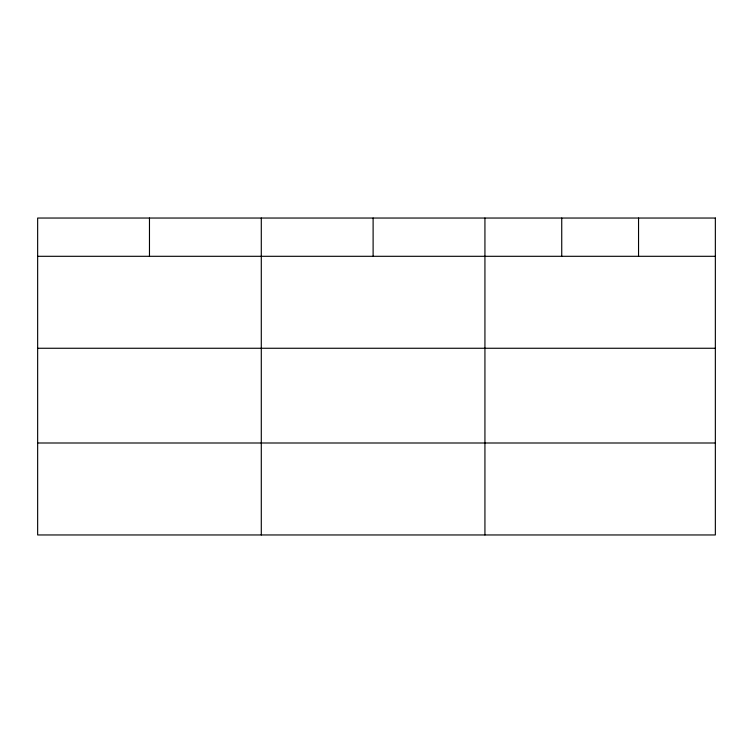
<?xml version="1.0" encoding="UTF-8"?>
<svg xmlns="http://www.w3.org/2000/svg" width="753" height="753" viewBox="0 0 753 753"><rect width="100%" height="100%" fill="white"/><g stroke="black" fill="none" stroke-linecap="round" stroke-linejoin="round"><path stroke-width="1.13" d="M37.65 256.302L715.35 256.302M37.65 348.262L715.35 348.262M37.65 442.999L715.35 442.999M638.544 218.041L638.544 256.302M561.738 218.041L561.738 256.302M484.932 218.041L484.932 534.959M373.111 218.041L373.111 256.302M261.291 218.041L261.291 534.959M149.471 218.041L149.471 256.302M715.35 218.041L37.65 218.041L37.65 534.959L715.35 534.959L715.35 218.041"/></g></svg>
